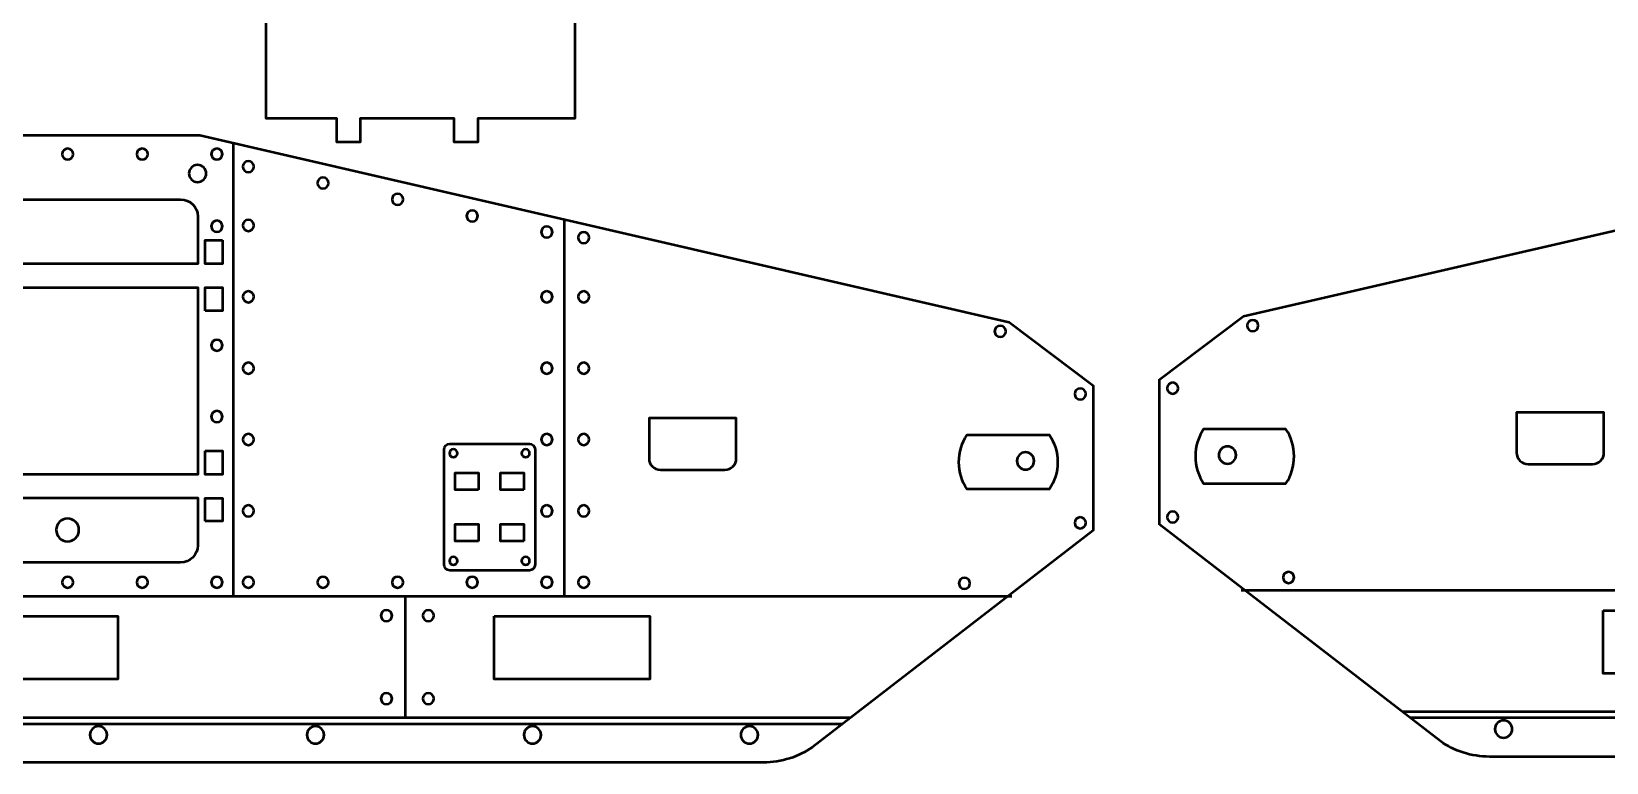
# Model space of a CAD drawing. Header units: inches. Extents: x 1117 to 1992, y -2324 to -585.
# Drawn here: x 1417.6 to 1618.5, y -1509.3 to -1416 of the extents above; entities that cross this region are included whole.
import ezdxf

# ---------------------------------------------------------------- set-up
doc = ezdxf.new("R2010")
doc.units = ezdxf.units.IN
doc.header["$MEASUREMENT"] = 0
doc.layers.add('Layer 1', color=7, linetype='Continuous')

# ---------------------------------------------------------------- blocks, each defined once
blk = doc.blocks.new('block 198')
at = {"layer": 'Layer 1', "color": 240, "lineweight": 50, "true_color": 0xec2227}
for points, knots in [([(1470.21, -1484.06), (1470.21, -1484.47), (1470.54, -1484.79), (1470.94, -1484.79), (1470.94, -1484.79), (1481.09, -1484.79), (1481.09, -1484.79), (1481.49, -1484.79), (1481.82, -1484.47), (1481.82, -1484.06), (1481.82, -1484.06), (1481.82, -1469.36), (1481.82, -1469.36), (1481.82, -1468.96), (1481.49, -1468.63), (1481.09, -1468.63), (1481.09, -1468.63), (1470.94, -1468.63), (1470.94, -1468.63), (1470.53, -1468.63), (1470.21, -1468.96), (1470.21, -1469.36), (1470.21, -1469.36), (1470.21, -1484.06), (1470.21, -1484.06)], [0, 0, 0, 0, 1, 1, 1, 2, 2, 2, 3, 3, 3, 4, 4, 4, 5, 5, 5, 6, 6, 6, 7, 7, 7, 8, 8, 8, 8]), ([(1471.4, -1469.34), (1471.69, -1469.34), (1471.91, -1469.57), (1471.91, -1469.85), (1471.91, -1470.13), (1471.69, -1470.36), (1471.4, -1470.36), (1471.12, -1470.36), (1470.89, -1470.13), (1470.89, -1469.85), (1470.89, -1469.57), (1471.12, -1469.34), (1471.4, -1469.34)], [0, 0, 0, 0, 1, 1, 1, 2, 2, 2, 3, 3, 3, 4, 4, 4, 4]), ([(1480.62, -1469.34), (1480.9, -1469.34), (1481.13, -1469.57), (1481.13, -1469.85), (1481.13, -1470.13), (1480.9, -1470.36), (1480.62, -1470.36), (1480.34, -1470.36), (1480.11, -1470.13), (1480.11, -1469.85), (1480.11, -1469.57), (1480.34, -1469.34), (1480.62, -1469.34)], [0, 0, 0, 0, 1, 1, 1, 2, 2, 2, 3, 3, 3, 4, 4, 4, 4]), ([(1471.4, -1483.07), (1471.69, -1483.07), (1471.91, -1483.29), (1471.91, -1483.58), (1471.91, -1483.86), (1471.69, -1484.09), (1471.4, -1484.09), (1471.12, -1484.09), (1470.89, -1483.86), (1470.89, -1483.58), (1470.89, -1483.29), (1471.12, -1483.07), (1471.4, -1483.07)], [0, 0, 0, 0, 1, 1, 1, 2, 2, 2, 3, 3, 3, 4, 4, 4, 4]), ([(1480.62, -1483.07), (1480.9, -1483.07), (1481.13, -1483.29), (1481.13, -1483.58), (1481.13, -1483.86), (1480.9, -1484.09), (1480.62, -1484.09), (1480.34, -1484.09), (1480.11, -1483.86), (1480.11, -1483.58), (1480.11, -1483.29), (1480.34, -1483.07), (1480.62, -1483.07)], [0, 0, 0, 0, 1, 1, 1, 2, 2, 2, 3, 3, 3, 4, 4, 4, 4])]:
    blk.add_open_spline(points, degree=3, knots=knots, dxfattribs=at)
blk = doc.blocks.new('block 197')
at = {"layer": 'Layer 1', "color": 240, "lineweight": 50, "true_color": 0xec2227}
for points in [[(1443.29, -1430.23), (1443.29, -1488.09)], [(1485.59, -1488.09), (1485.59, -1440)], [(1256.41, -1488.09), (1542.64, -1488.09)], [(1465.24, -1488.09), (1465.24, -1503.58)], [(1408.76, -1490.64), (1428.6, -1490.64), (1428.6, -1498.69), (1408.76, -1498.69), (1408.76, -1490.64)], [(1476.61, -1490.64), (1496.45, -1490.64), (1496.45, -1498.69), (1476.61, -1498.69), (1476.61, -1490.64)], [(1246.78, -1503.58), (1522.1, -1503.58)], [(1247.55, -1504.37), (1521.08, -1504.37)]]:
    blk.add_lwpolyline(points, dxfattribs=at)
at = {"layer": 'Layer 1', "color": 18, "lineweight": 50, "true_color": 0x010101}
for points in [[(1441.93, -1442.67), (1441.93, -1445.67), (1439.74, -1445.67), (1439.74, -1442.67), (1441.93, -1442.67)], [(1439.74, -1451.67), (1439.74, -1448.67), (1441.93, -1448.67), (1441.93, -1451.67), (1439.74, -1451.67)], [(1439.74, -1469.55), (1441.93, -1469.55), (1441.93, -1472.55), (1439.74, -1472.55), (1439.74, -1469.55)], [(1474.62, -1474.53), (1471.62, -1474.53), (1471.62, -1472.34), (1474.62, -1472.34), (1474.62, -1474.53)], [(1480.4, -1474.53), (1477.4, -1474.53), (1477.4, -1472.34), (1480.4, -1472.34), (1480.4, -1474.53)], [(1439.74, -1478.53), (1439.74, -1475.56), (1441.93, -1475.56), (1441.93, -1478.53), (1439.74, -1478.53)], [(1474.62, -1481.08), (1471.62, -1481.08), (1471.62, -1478.9), (1474.62, -1478.9), (1474.62, -1481.08)], [(1480.4, -1481.08), (1477.4, -1481.08), (1477.4, -1478.9), (1480.4, -1478.9), (1480.4, -1481.08)]]:
    blk.add_lwpolyline(points, dxfattribs=at)
for points, knots in [([(1290.6, -1429.26), (1290.6, -1429.26), (1256.41, -1442.58), (1256.41, -1442.58), (1256.41, -1442.58), (1256.41, -1488.09), (1256.41, -1488.09), (1256.41, -1488.09), (1250.63, -1488.07), (1250.63, -1488.07), (1250.63, -1488.07), (1242.19, -1498.99), (1242.19, -1498.99), (1242.19, -1498.99), (1247.55, -1504.35), (1247.55, -1504.35), (1247.55, -1504.35), (1255.21, -1509.31), (1255.21, -1509.31), (1255.21, -1509.31), (1510.96, -1509.31), (1510.96, -1509.31), (1513.29, -1509.31), (1515.45, -1508.58), (1517.23, -1507.34), (1517.23, -1507.34), (1553.04, -1479.7), (1553.04, -1479.7), (1553.04, -1479.7), (1553.04, -1461.19), (1553.04, -1461.19), (1553.04, -1461.19), (1542.33, -1453.12), (1542.33, -1453.12), (1542.33, -1453.12), (1439.06, -1429.26), (1439.06, -1429.26), (1439.06, -1429.26), (1290.6, -1429.26), (1290.6, -1429.26), (1290.6, -1429.26), (1290.6, -1429.26), (1290.6, -1429.26)], [0, 0, 0, 0, 1, 1, 1, 2, 2, 2, 3, 3, 3, 4, 4, 4, 5, 5, 5, 6, 6, 6, 7, 7, 7, 8, 8, 8, 9, 9, 9, 10, 10, 10, 11, 11, 11, 12, 12, 12, 13, 13, 13, 14, 14, 14, 14]), ([(1437.66, -1434.14), (1437.66, -1433.54), (1438.16, -1433.04), (1438.76, -1433.04), (1439.37, -1433.04), (1439.86, -1433.54), (1439.86, -1434.14), (1439.86, -1434.75), (1439.37, -1435.24), (1438.76, -1435.24), (1438.16, -1435.24), (1437.66, -1434.75), (1437.66, -1434.14)], [0, 0, 0, 0, 1, 1, 1, 2, 2, 2, 3, 3, 3, 4, 4, 4, 4]), ([(1413.49, -1475.55), (1413.49, -1475.55), (1413.49, -1472.54), (1413.49, -1472.54), (1413.49, -1472.54), (1438.79, -1472.54), (1438.79, -1472.54), (1438.79, -1472.54), (1438.79, -1448.67), (1438.79, -1448.67), (1438.79, -1448.67), (1413.49, -1448.67), (1413.49, -1448.67), (1413.49, -1448.67), (1413.49, -1445.67), (1413.49, -1445.67), (1413.49, -1445.67), (1438.79, -1445.67), (1438.79, -1445.67), (1438.79, -1445.67), (1438.79, -1439.62), (1438.79, -1439.62), (1438.79, -1438.41), (1437.81, -1437.44), (1436.6, -1437.44), (1436.6, -1437.44), (1407.74, -1437.44), (1407.74, -1437.44), (1406.53, -1437.44), (1405.55, -1438.41), (1405.55, -1439.62), (1405.55, -1439.62), (1405.55, -1481.6), (1405.55, -1481.6), (1405.55, -1482.8), (1406.53, -1483.78), (1407.74, -1483.78), (1407.74, -1483.78), (1436.6, -1483.78), (1436.6, -1483.78), (1437.81, -1483.78), (1438.79, -1482.8), (1438.79, -1481.6), (1438.79, -1481.6), (1438.79, -1475.55), (1438.79, -1475.55), (1438.79, -1475.55), (1413.49, -1475.55), (1413.49, -1475.55), (1413.49, -1475.55), (1413.49, -1475.55), (1413.49, -1475.55)], [0, 0, 0, 0, 1, 1, 1, 2, 2, 2, 3, 3, 3, 4, 4, 4, 5, 5, 5, 6, 6, 6, 7, 7, 7, 8, 8, 8, 9, 9, 9, 10, 10, 10, 11, 11, 11, 12, 12, 12, 13, 13, 13, 14, 14, 14, 15, 15, 15, 16, 16, 16, 17, 17, 17, 17]), ([(1507.5, -1470.51), (1507.5, -1471.31), (1506.85, -1471.96), (1506.04, -1471.96), (1506.04, -1471.96), (1497.82, -1471.96), (1497.82, -1471.96), (1497.01, -1471.96), (1496.36, -1471.31), (1496.36, -1470.51), (1496.36, -1470.51), (1496.36, -1465.37), (1496.36, -1465.37), (1496.36, -1465.37), (1507.5, -1465.37), (1507.5, -1465.37), (1507.5, -1465.37), (1507.5, -1470.51), (1507.5, -1470.51), (1507.5, -1470.51), (1507.5, -1470.51), (1507.5, -1470.51)], [0, 0, 0, 0, 1, 1, 1, 2, 2, 2, 3, 3, 3, 4, 4, 4, 5, 5, 5, 6, 6, 6, 7, 7, 7, 7]), ([(1544.4, -1471.92), (1543.79, -1471.92), (1543.3, -1471.43), (1543.3, -1470.82), (1543.3, -1470.21), (1543.79, -1469.72), (1544.4, -1469.72), (1545.01, -1469.72), (1545.5, -1470.21), (1545.5, -1470.82), (1545.5, -1471.43), (1545.01, -1471.92), (1544.4, -1471.92)], [0, 0, 0, 0, 1, 1, 1, 2, 2, 2, 3, 3, 3, 4, 4, 4, 4]), ([(1426.12, -1506.89), (1425.51, -1506.89), (1425.02, -1506.4), (1425.02, -1505.79), (1425.02, -1505.18), (1425.51, -1504.69), (1426.12, -1504.69), (1426.72, -1504.69), (1427.22, -1505.18), (1427.22, -1505.79), (1427.22, -1506.4), (1426.72, -1506.89), (1426.12, -1506.89)], [0, 0, 0, 0, 1, 1, 1, 2, 2, 2, 3, 3, 3, 4, 4, 4, 4]), ([(1453.8, -1506.89), (1453.19, -1506.89), (1452.7, -1506.4), (1452.7, -1505.79), (1452.7, -1505.18), (1453.19, -1504.69), (1453.8, -1504.69), (1454.41, -1504.69), (1454.9, -1505.18), (1454.9, -1505.79), (1454.9, -1506.4), (1454.41, -1506.89), (1453.8, -1506.89)], [0, 0, 0, 0, 1, 1, 1, 2, 2, 2, 3, 3, 3, 4, 4, 4, 4]), ([(1481.48, -1506.89), (1480.88, -1506.89), (1480.39, -1506.4), (1480.39, -1505.79), (1480.39, -1505.18), (1480.88, -1504.69), (1481.48, -1504.69), (1482.09, -1504.69), (1482.58, -1505.18), (1482.58, -1505.79), (1482.58, -1506.4), (1482.09, -1506.89), (1481.48, -1506.89)], [0, 0, 0, 0, 1, 1, 1, 2, 2, 2, 3, 3, 3, 4, 4, 4, 4]), ([(1509.17, -1506.89), (1508.56, -1506.89), (1508.07, -1506.4), (1508.07, -1505.79), (1508.07, -1505.18), (1508.56, -1504.69), (1509.17, -1504.69), (1509.78, -1504.69), (1510.27, -1505.18), (1510.27, -1505.79), (1510.27, -1506.4), (1509.78, -1506.89), (1509.17, -1506.89)], [0, 0, 0, 0, 1, 1, 1, 2, 2, 2, 3, 3, 3, 4, 4, 4, 4])]:
    blk.add_open_spline(points, degree=3, knots=knots, dxfattribs=at)
at = {"layer": 'Layer 1', "color": 240, "lineweight": 50, "true_color": 0xec2227}
for points, knots in [([(1422.18, -1430.96), (1422.57, -1430.96), (1422.89, -1431.27), (1422.89, -1431.67), (1422.89, -1432.06), (1422.57, -1432.37), (1422.18, -1432.37), (1421.79, -1432.37), (1421.47, -1432.06), (1421.47, -1431.67), (1421.47, -1431.27), (1421.79, -1430.96), (1422.18, -1430.96)], [0, 0, 0, 0, 1, 1, 1, 2, 2, 2, 3, 3, 3, 4, 4, 4, 4]), ([(1431.7, -1430.96), (1432.09, -1430.96), (1432.41, -1431.27), (1432.41, -1431.67), (1432.41, -1432.06), (1432.09, -1432.37), (1431.7, -1432.37), (1431.31, -1432.37), (1430.99, -1432.06), (1430.99, -1431.67), (1430.99, -1431.27), (1431.31, -1430.96), (1431.7, -1430.96)], [0, 0, 0, 0, 1, 1, 1, 2, 2, 2, 3, 3, 3, 4, 4, 4, 4]), ([(1441.22, -1430.96), (1441.61, -1430.96), (1441.93, -1431.27), (1441.93, -1431.67), (1441.93, -1432.06), (1441.61, -1432.37), (1441.22, -1432.37), (1440.83, -1432.37), (1440.51, -1432.06), (1440.51, -1431.67), (1440.51, -1431.27), (1440.83, -1430.96), (1441.22, -1430.96)], [0, 0, 0, 0, 1, 1, 1, 2, 2, 2, 3, 3, 3, 4, 4, 4, 4]), ([(1445.24, -1432.55), (1445.63, -1432.55), (1445.95, -1432.87), (1445.95, -1433.26), (1445.95, -1433.65), (1445.63, -1433.97), (1445.24, -1433.97), (1444.85, -1433.97), (1444.53, -1433.65), (1444.53, -1433.26), (1444.53, -1432.87), (1444.85, -1432.55), (1445.24, -1432.55)], [0, 0, 0, 0, 1, 1, 1, 2, 2, 2, 3, 3, 3, 4, 4, 4, 4]), ([(1454.76, -1434.65), (1455.15, -1434.65), (1455.47, -1434.97), (1455.47, -1435.36), (1455.47, -1435.75), (1455.15, -1436.07), (1454.76, -1436.07), (1454.37, -1436.07), (1454.05, -1435.75), (1454.05, -1435.36), (1454.05, -1434.97), (1454.37, -1434.65), (1454.76, -1434.65)], [0, 0, 0, 0, 1, 1, 1, 2, 2, 2, 3, 3, 3, 4, 4, 4, 4]), ([(1464.28, -1436.73), (1464.67, -1436.73), (1464.99, -1437.05), (1464.99, -1437.44), (1464.99, -1437.83), (1464.67, -1438.14), (1464.28, -1438.14), (1463.89, -1438.14), (1463.57, -1437.83), (1463.57, -1437.44), (1463.57, -1437.05), (1463.89, -1436.73), (1464.28, -1436.73)], [0, 0, 0, 0, 1, 1, 1, 2, 2, 2, 3, 3, 3, 4, 4, 4, 4]), ([(1441.22, -1440.16), (1441.61, -1440.16), (1441.93, -1440.48), (1441.93, -1440.87), (1441.93, -1441.26), (1441.61, -1441.58), (1441.22, -1441.58), (1440.83, -1441.58), (1440.51, -1441.26), (1440.51, -1440.87), (1440.51, -1440.48), (1440.83, -1440.16), (1441.22, -1440.16)], [0, 0, 0, 0, 1, 1, 1, 2, 2, 2, 3, 3, 3, 4, 4, 4, 4]), ([(1445.24, -1440.06), (1445.63, -1440.06), (1445.95, -1440.38), (1445.95, -1440.77), (1445.95, -1441.16), (1445.63, -1441.48), (1445.24, -1441.48), (1444.85, -1441.48), (1444.53, -1441.16), (1444.53, -1440.77), (1444.53, -1440.38), (1444.85, -1440.06), (1445.24, -1440.06)], [0, 0, 0, 0, 1, 1, 1, 2, 2, 2, 3, 3, 3, 4, 4, 4, 4]), ([(1473.8, -1438.85), (1474.19, -1438.85), (1474.5, -1439.17), (1474.5, -1439.56), (1474.5, -1439.95), (1474.19, -1440.26), (1473.8, -1440.26), (1473.41, -1440.26), (1473.09, -1439.95), (1473.09, -1439.56), (1473.09, -1439.17), (1473.41, -1438.85), (1473.8, -1438.85)], [0, 0, 0, 0, 1, 1, 1, 2, 2, 2, 3, 3, 3, 4, 4, 4, 4]), ([(1483.32, -1440.9), (1483.71, -1440.9), (1484.03, -1441.22), (1484.03, -1441.61), (1484.03, -1442), (1483.71, -1442.32), (1483.32, -1442.32), (1482.93, -1442.32), (1482.61, -1442), (1482.61, -1441.61), (1482.61, -1441.22), (1482.93, -1440.9), (1483.32, -1440.9)], [0, 0, 0, 0, 1, 1, 1, 2, 2, 2, 3, 3, 3, 4, 4, 4, 4]), ([(1488.03, -1441.61), (1488.42, -1441.61), (1488.74, -1441.93), (1488.74, -1442.32), (1488.74, -1442.71), (1488.42, -1443.03), (1488.03, -1443.03), (1487.64, -1443.03), (1487.32, -1442.71), (1487.32, -1442.32), (1487.32, -1441.93), (1487.64, -1441.61), (1488.03, -1441.61)], [0, 0, 0, 0, 1, 1, 1, 2, 2, 2, 3, 3, 3, 4, 4, 4, 4]), ([(1445.24, -1449.17), (1445.63, -1449.17), (1445.95, -1449.49), (1445.95, -1449.88), (1445.95, -1450.27), (1445.63, -1450.59), (1445.24, -1450.59), (1444.85, -1450.59), (1444.53, -1450.27), (1444.53, -1449.88), (1444.53, -1449.49), (1444.85, -1449.17), (1445.24, -1449.17)], [0, 0, 0, 0, 1, 1, 1, 2, 2, 2, 3, 3, 3, 4, 4, 4, 4]), ([(1483.32, -1449.17), (1483.71, -1449.17), (1484.03, -1449.49), (1484.03, -1449.88), (1484.03, -1450.27), (1483.71, -1450.59), (1483.32, -1450.59), (1482.93, -1450.59), (1482.61, -1450.27), (1482.61, -1449.88), (1482.61, -1449.49), (1482.93, -1449.17), (1483.32, -1449.17)], [0, 0, 0, 0, 1, 1, 1, 2, 2, 2, 3, 3, 3, 4, 4, 4, 4]), ([(1488.03, -1449.17), (1488.42, -1449.17), (1488.74, -1449.49), (1488.74, -1449.88), (1488.74, -1450.27), (1488.42, -1450.59), (1488.03, -1450.59), (1487.64, -1450.59), (1487.32, -1450.27), (1487.32, -1449.88), (1487.32, -1449.49), (1487.64, -1449.17), (1488.03, -1449.17)], [0, 0, 0, 0, 1, 1, 1, 2, 2, 2, 3, 3, 3, 4, 4, 4, 4]), ([(1541.17, -1453.58), (1541.56, -1453.58), (1541.88, -1453.9), (1541.88, -1454.29), (1541.88, -1454.68), (1541.56, -1455), (1541.17, -1455), (1540.78, -1455), (1540.46, -1454.68), (1540.46, -1454.29), (1540.46, -1453.9), (1540.78, -1453.58), (1541.17, -1453.58)], [0, 0, 0, 0, 1, 1, 1, 2, 2, 2, 3, 3, 3, 4, 4, 4, 4]), ([(1441.22, -1455.35), (1441.61, -1455.35), (1441.93, -1455.67), (1441.93, -1456.06), (1441.93, -1456.45), (1441.61, -1456.76), (1441.22, -1456.76), (1440.83, -1456.76), (1440.51, -1456.45), (1440.51, -1456.06), (1440.51, -1455.67), (1440.83, -1455.35), (1441.22, -1455.35)], [0, 0, 0, 0, 1, 1, 1, 2, 2, 2, 3, 3, 3, 4, 4, 4, 4]), ([(1445.24, -1458.28), (1445.63, -1458.28), (1445.95, -1458.59), (1445.95, -1458.99), (1445.95, -1459.38), (1445.63, -1459.69), (1445.24, -1459.69), (1444.85, -1459.69), (1444.53, -1459.38), (1444.53, -1458.99), (1444.53, -1458.59), (1444.85, -1458.28), (1445.24, -1458.28)], [0, 0, 0, 0, 1, 1, 1, 2, 2, 2, 3, 3, 3, 4, 4, 4, 4]), ([(1483.32, -1458.28), (1483.71, -1458.28), (1484.03, -1458.59), (1484.03, -1458.99), (1484.03, -1459.38), (1483.71, -1459.69), (1483.32, -1459.69), (1482.93, -1459.69), (1482.61, -1459.38), (1482.61, -1458.99), (1482.61, -1458.59), (1482.93, -1458.28), (1483.32, -1458.28)], [0, 0, 0, 0, 1, 1, 1, 2, 2, 2, 3, 3, 3, 4, 4, 4, 4]), ([(1488.03, -1458.28), (1488.42, -1458.28), (1488.74, -1458.59), (1488.74, -1458.99), (1488.74, -1459.38), (1488.42, -1459.69), (1488.03, -1459.69), (1487.64, -1459.69), (1487.32, -1459.38), (1487.32, -1458.99), (1487.32, -1458.59), (1487.64, -1458.28), (1488.03, -1458.28)], [0, 0, 0, 0, 1, 1, 1, 2, 2, 2, 3, 3, 3, 4, 4, 4, 4]), ([(1551.38, -1461.57), (1551.77, -1461.57), (1552.09, -1461.89), (1552.09, -1462.28), (1552.09, -1462.67), (1551.77, -1462.99), (1551.38, -1462.99), (1550.99, -1462.99), (1550.67, -1462.67), (1550.67, -1462.28), (1550.67, -1461.89), (1550.99, -1461.57), (1551.38, -1461.57)], [0, 0, 0, 0, 1, 1, 1, 2, 2, 2, 3, 3, 3, 4, 4, 4, 4]), ([(1441.22, -1464.45), (1441.61, -1464.45), (1441.93, -1464.77), (1441.93, -1465.16), (1441.93, -1465.55), (1441.61, -1465.87), (1441.22, -1465.87), (1440.83, -1465.87), (1440.51, -1465.55), (1440.51, -1465.16), (1440.51, -1464.77), (1440.83, -1464.45), (1441.22, -1464.45)], [0, 0, 0, 0, 1, 1, 1, 2, 2, 2, 3, 3, 3, 4, 4, 4, 4]), ([(1445.24, -1467.38), (1445.63, -1467.38), (1445.95, -1467.7), (1445.95, -1468.09), (1445.95, -1468.48), (1445.63, -1468.8), (1445.24, -1468.8), (1444.85, -1468.8), (1444.53, -1468.48), (1444.53, -1468.09), (1444.53, -1467.7), (1444.85, -1467.38), (1445.24, -1467.38)], [0, 0, 0, 0, 1, 1, 1, 2, 2, 2, 3, 3, 3, 4, 4, 4, 4]), ([(1483.32, -1467.38), (1483.71, -1467.38), (1484.03, -1467.7), (1484.03, -1468.09), (1484.03, -1468.48), (1483.71, -1468.8), (1483.32, -1468.8), (1482.93, -1468.8), (1482.61, -1468.48), (1482.61, -1468.09), (1482.61, -1467.7), (1482.93, -1467.38), (1483.32, -1467.38)], [0, 0, 0, 0, 1, 1, 1, 2, 2, 2, 3, 3, 3, 4, 4, 4, 4]), ([(1488.03, -1467.38), (1488.42, -1467.38), (1488.74, -1467.7), (1488.74, -1468.09), (1488.74, -1468.48), (1488.42, -1468.8), (1488.03, -1468.8), (1487.64, -1468.8), (1487.32, -1468.48), (1487.32, -1468.09), (1487.32, -1467.7), (1487.64, -1467.38), (1488.03, -1467.38)], [0, 0, 0, 0, 1, 1, 1, 2, 2, 2, 3, 3, 3, 4, 4, 4, 4]), ([(1535.9, -1470.97), (1535.9, -1472.26), (1536.28, -1473.45), (1536.94, -1474.44), (1536.94, -1474.44), (1547.45, -1474.44), (1547.45, -1474.44), (1548.11, -1473.45), (1548.49, -1472.26), (1548.49, -1470.97), (1548.49, -1469.69), (1548.11, -1468.5), (1547.45, -1467.5), (1547.45, -1467.5), (1536.94, -1467.5), (1536.94, -1467.5), (1536.28, -1468.5), (1535.9, -1469.69), (1535.9, -1470.97)], [0, 0, 0, 0, 1, 1, 1, 2, 2, 2, 3, 3, 3, 4, 4, 4, 5, 5, 5, 6, 6, 6, 6]), ([(1445.24, -1476.49), (1445.63, -1476.49), (1445.95, -1476.81), (1445.95, -1477.2), (1445.95, -1477.59), (1445.63, -1477.91), (1445.24, -1477.91), (1444.85, -1477.91), (1444.53, -1477.59), (1444.53, -1477.2), (1444.53, -1476.81), (1444.85, -1476.49), (1445.24, -1476.49)], [0, 0, 0, 0, 1, 1, 1, 2, 2, 2, 3, 3, 3, 4, 4, 4, 4]), ([(1483.32, -1476.49), (1483.71, -1476.49), (1484.03, -1476.81), (1484.03, -1477.2), (1484.03, -1477.59), (1483.71, -1477.91), (1483.32, -1477.91), (1482.93, -1477.91), (1482.61, -1477.59), (1482.61, -1477.2), (1482.61, -1476.81), (1482.93, -1476.49), (1483.32, -1476.49)], [0, 0, 0, 0, 1, 1, 1, 2, 2, 2, 3, 3, 3, 4, 4, 4, 4]), ([(1488.03, -1476.49), (1488.42, -1476.49), (1488.74, -1476.81), (1488.74, -1477.2), (1488.74, -1477.59), (1488.42, -1477.91), (1488.03, -1477.91), (1487.64, -1477.91), (1487.32, -1477.59), (1487.32, -1477.2), (1487.32, -1476.81), (1487.64, -1476.49), (1488.03, -1476.49)], [0, 0, 0, 0, 1, 1, 1, 2, 2, 2, 3, 3, 3, 4, 4, 4, 4]), ([(1422.17, -1478.18), (1422.97, -1478.18), (1423.63, -1478.83), (1423.63, -1479.63), (1423.63, -1480.44), (1422.97, -1481.09), (1422.17, -1481.09), (1421.37, -1481.09), (1420.71, -1480.44), (1420.71, -1479.63), (1420.71, -1478.83), (1421.37, -1478.18), (1422.17, -1478.18)], [0, 0, 0, 0, 1, 1, 1, 2, 2, 2, 3, 3, 3, 4, 4, 4, 4]), ([(1551.38, -1478.02), (1551.77, -1478.02), (1552.09, -1478.34), (1552.09, -1478.73), (1552.09, -1479.12), (1551.77, -1479.44), (1551.38, -1479.44), (1550.99, -1479.44), (1550.67, -1479.12), (1550.67, -1478.73), (1550.67, -1478.34), (1550.99, -1478.02), (1551.38, -1478.02)], [0, 0, 0, 0, 1, 1, 1, 2, 2, 2, 3, 3, 3, 4, 4, 4, 4]), ([(1422.18, -1485.6), (1422.57, -1485.6), (1422.89, -1485.91), (1422.89, -1486.31), (1422.89, -1486.7), (1422.57, -1487.01), (1422.18, -1487.01), (1421.79, -1487.01), (1421.47, -1486.7), (1421.47, -1486.31), (1421.47, -1485.91), (1421.79, -1485.6), (1422.18, -1485.6)], [0, 0, 0, 0, 1, 1, 1, 2, 2, 2, 3, 3, 3, 4, 4, 4, 4]), ([(1431.7, -1485.6), (1432.09, -1485.6), (1432.41, -1485.91), (1432.41, -1486.31), (1432.41, -1486.7), (1432.09, -1487.01), (1431.7, -1487.01), (1431.31, -1487.01), (1430.99, -1486.7), (1430.99, -1486.31), (1430.99, -1485.91), (1431.31, -1485.6), (1431.7, -1485.6)], [0, 0, 0, 0, 1, 1, 1, 2, 2, 2, 3, 3, 3, 4, 4, 4, 4]), ([(1441.22, -1485.6), (1441.61, -1485.6), (1441.93, -1485.91), (1441.93, -1486.31), (1441.93, -1486.7), (1441.61, -1487.01), (1441.22, -1487.01), (1440.83, -1487.01), (1440.51, -1486.7), (1440.51, -1486.31), (1440.51, -1485.91), (1440.83, -1485.6), (1441.22, -1485.6)], [0, 0, 0, 0, 1, 1, 1, 2, 2, 2, 3, 3, 3, 4, 4, 4, 4]), ([(1445.24, -1485.6), (1445.63, -1485.6), (1445.95, -1485.91), (1445.95, -1486.31), (1445.95, -1486.7), (1445.63, -1487.01), (1445.24, -1487.01), (1444.85, -1487.01), (1444.53, -1486.7), (1444.53, -1486.31), (1444.53, -1485.91), (1444.85, -1485.6), (1445.24, -1485.6)], [0, 0, 0, 0, 1, 1, 1, 2, 2, 2, 3, 3, 3, 4, 4, 4, 4]), ([(1454.76, -1485.6), (1455.15, -1485.6), (1455.47, -1485.91), (1455.47, -1486.31), (1455.47, -1486.7), (1455.15, -1487.01), (1454.76, -1487.01), (1454.37, -1487.01), (1454.05, -1486.7), (1454.05, -1486.31), (1454.05, -1485.91), (1454.37, -1485.6), (1454.76, -1485.6)], [0, 0, 0, 0, 1, 1, 1, 2, 2, 2, 3, 3, 3, 4, 4, 4, 4]), ([(1464.28, -1485.6), (1464.67, -1485.6), (1464.99, -1485.91), (1464.99, -1486.31), (1464.99, -1486.7), (1464.67, -1487.01), (1464.28, -1487.01), (1463.89, -1487.01), (1463.57, -1486.7), (1463.57, -1486.31), (1463.57, -1485.91), (1463.89, -1485.6), (1464.28, -1485.6)], [0, 0, 0, 0, 1, 1, 1, 2, 2, 2, 3, 3, 3, 4, 4, 4, 4]), ([(1473.8, -1485.6), (1474.19, -1485.6), (1474.5, -1485.91), (1474.5, -1486.31), (1474.5, -1486.7), (1474.19, -1487.01), (1473.8, -1487.01), (1473.41, -1487.01), (1473.09, -1486.7), (1473.09, -1486.31), (1473.09, -1485.91), (1473.41, -1485.6), (1473.8, -1485.6)], [0, 0, 0, 0, 1, 1, 1, 2, 2, 2, 3, 3, 3, 4, 4, 4, 4]), ([(1483.32, -1485.6), (1483.71, -1485.6), (1484.03, -1485.91), (1484.03, -1486.31), (1484.03, -1486.7), (1483.71, -1487.01), (1483.32, -1487.01), (1482.93, -1487.01), (1482.61, -1486.7), (1482.61, -1486.31), (1482.61, -1485.91), (1482.93, -1485.6), (1483.32, -1485.6)], [0, 0, 0, 0, 1, 1, 1, 2, 2, 2, 3, 3, 3, 4, 4, 4, 4]), ([(1488.03, -1485.6), (1488.42, -1485.6), (1488.74, -1485.91), (1488.74, -1486.31), (1488.74, -1486.7), (1488.42, -1487.01), (1488.03, -1487.01), (1487.64, -1487.01), (1487.32, -1486.7), (1487.32, -1486.31), (1487.32, -1485.91), (1487.64, -1485.6), (1488.03, -1485.6)], [0, 0, 0, 0, 1, 1, 1, 2, 2, 2, 3, 3, 3, 4, 4, 4, 4]), ([(1536.6, -1485.73), (1536.99, -1485.73), (1537.31, -1486.05), (1537.31, -1486.44), (1537.31, -1486.83), (1536.99, -1487.15), (1536.6, -1487.15), (1536.21, -1487.15), (1535.9, -1486.83), (1535.9, -1486.44), (1535.9, -1486.05), (1536.21, -1485.73), (1536.6, -1485.73)], [0, 0, 0, 0, 1, 1, 1, 2, 2, 2, 3, 3, 3, 4, 4, 4, 4]), ([(1462.86, -1489.86), (1463.25, -1489.86), (1463.57, -1490.18), (1463.57, -1490.57), (1463.57, -1490.96), (1463.25, -1491.28), (1462.86, -1491.28), (1462.47, -1491.28), (1462.15, -1490.96), (1462.15, -1490.57), (1462.15, -1490.18), (1462.47, -1489.86), (1462.86, -1489.86)], [0, 0, 0, 0, 1, 1, 1, 2, 2, 2, 3, 3, 3, 4, 4, 4, 4]), ([(1468.2, -1489.86), (1468.59, -1489.86), (1468.91, -1490.18), (1468.91, -1490.57), (1468.91, -1490.96), (1468.59, -1491.28), (1468.2, -1491.28), (1467.81, -1491.28), (1467.49, -1490.96), (1467.49, -1490.57), (1467.49, -1490.18), (1467.81, -1489.86), (1468.2, -1489.86)], [0, 0, 0, 0, 1, 1, 1, 2, 2, 2, 3, 3, 3, 4, 4, 4, 4]), ([(1462.86, -1500.45), (1463.25, -1500.45), (1463.57, -1500.77), (1463.57, -1501.16), (1463.57, -1501.55), (1463.25, -1501.87), (1462.86, -1501.87), (1462.47, -1501.87), (1462.15, -1501.55), (1462.15, -1501.16), (1462.15, -1500.77), (1462.47, -1500.45), (1462.86, -1500.45)], [0, 0, 0, 0, 1, 1, 1, 2, 2, 2, 3, 3, 3, 4, 4, 4, 4]), ([(1468.2, -1500.45), (1468.59, -1500.45), (1468.91, -1500.77), (1468.91, -1501.16), (1468.91, -1501.55), (1468.59, -1501.87), (1468.2, -1501.87), (1467.81, -1501.87), (1467.49, -1501.55), (1467.49, -1501.16), (1467.49, -1500.77), (1467.81, -1500.45), (1468.2, -1500.45)], [0, 0, 0, 0, 1, 1, 1, 2, 2, 2, 3, 3, 3, 4, 4, 4, 4])]:
    blk.add_open_spline(points, degree=3, knots=knots, dxfattribs=at)
at = {"layer": 'Layer 1'}
blk.add_blockref('block 198', (0, 0), dxfattribs=at)
blk = doc.blocks.new('block 201')
at = {"layer": 'Layer 1', "color": 240, "lineweight": 50, "true_color": 0xec2227}
for points in [[(1858.15, -1487.35), (1571.92, -1487.35)], [(1618.11, -1489.9), (1637.95, -1489.9), (1637.95, -1497.95), (1618.11, -1497.95), (1618.11, -1489.9)], [(1867.78, -1502.84), (1592.46, -1502.84)], [(1867.01, -1503.63), (1593.48, -1503.63)]]:
    blk.add_lwpolyline(points, dxfattribs=at)
at = {"layer": 'Layer 1', "color": 18, "lineweight": 50, "true_color": 0x010101}
for points, knots in [([(1675.5, -1428.52), (1675.5, -1428.52), (1572.22, -1452.37), (1572.22, -1452.37), (1572.22, -1452.37), (1561.51, -1460.45), (1561.51, -1460.45), (1561.51, -1460.45), (1561.51, -1478.95), (1561.51, -1478.95), (1561.51, -1478.95), (1597.33, -1506.6), (1597.33, -1506.6), (1599.1, -1507.84), (1601.27, -1508.57), (1603.6, -1508.57), (1603.6, -1508.57), (1859.35, -1508.57), (1859.35, -1508.57), (1859.35, -1508.57), (1867.01, -1503.6), (1867.01, -1503.6), (1867.01, -1503.6), (1872.37, -1498.25), (1872.37, -1498.25), (1872.37, -1498.25), (1863.93, -1487.33), (1863.93, -1487.33), (1863.93, -1487.33), (1858.15, -1487.35), (1858.15, -1487.35), (1858.15, -1487.35), (1858.15, -1441.84), (1858.15, -1441.84), (1858.15, -1441.84), (1823.96, -1428.51), (1823.96, -1428.51), (1823.96, -1428.51), (1675.5, -1428.52), (1675.5, -1428.52), (1675.5, -1428.52), (1675.5, -1428.52), (1675.5, -1428.52)], [0, 0, 0, 0, 1, 1, 1, 2, 2, 2, 3, 3, 3, 4, 4, 4, 5, 5, 5, 6, 6, 6, 7, 7, 7, 8, 8, 8, 9, 9, 9, 10, 10, 10, 11, 11, 11, 12, 12, 12, 13, 13, 13, 14, 14, 14, 14]), ([(1618.2, -1469.76), (1618.2, -1470.57), (1617.55, -1471.22), (1616.74, -1471.22), (1616.74, -1471.22), (1608.52, -1471.22), (1608.52, -1471.22), (1607.71, -1471.22), (1607.06, -1470.57), (1607.06, -1469.76), (1607.06, -1469.76), (1607.06, -1464.63), (1607.06, -1464.63), (1607.06, -1464.63), (1618.2, -1464.63), (1618.2, -1464.63), (1618.2, -1464.63), (1618.2, -1469.76), (1618.2, -1469.76), (1618.2, -1469.76), (1618.2, -1469.76), (1618.2, -1469.76)], [0, 0, 0, 0, 1, 1, 1, 2, 2, 2, 3, 3, 3, 4, 4, 4, 5, 5, 5, 6, 6, 6, 7, 7, 7, 7]), ([(1570.16, -1471.18), (1569.55, -1471.18), (1569.06, -1470.69), (1569.06, -1470.08), (1569.06, -1469.47), (1569.55, -1468.98), (1570.16, -1468.98), (1570.77, -1468.98), (1571.26, -1469.47), (1571.26, -1470.08), (1571.26, -1470.69), (1570.77, -1471.18), (1570.16, -1471.18)], [0, 0, 0, 0, 1, 1, 1, 2, 2, 2, 3, 3, 3, 4, 4, 4, 4]), ([(1605.39, -1506.15), (1604.78, -1506.15), (1604.29, -1505.66), (1604.29, -1505.05), (1604.29, -1504.44), (1604.78, -1503.95), (1605.39, -1503.95), (1606, -1503.95), (1606.49, -1504.44), (1606.49, -1505.05), (1606.49, -1505.66), (1606, -1506.15), (1605.39, -1506.15)], [0, 0, 0, 0, 1, 1, 1, 2, 2, 2, 3, 3, 3, 4, 4, 4, 4])]:
    blk.add_open_spline(points, degree=3, knots=knots, dxfattribs=at)
at = {"layer": 'Layer 1', "color": 240, "lineweight": 50, "true_color": 0xec2227}
for points, knots in [([(1573.39, -1452.84), (1573.78, -1452.84), (1574.1, -1453.16), (1574.1, -1453.55), (1574.1, -1453.94), (1573.78, -1454.26), (1573.39, -1454.26), (1573, -1454.26), (1572.68, -1453.94), (1572.68, -1453.55), (1572.68, -1453.16), (1573, -1452.84), (1573.39, -1452.84)], [0, 0, 0, 0, 1, 1, 1, 2, 2, 2, 3, 3, 3, 4, 4, 4, 4]), ([(1563.18, -1460.83), (1563.57, -1460.83), (1563.89, -1461.15), (1563.89, -1461.54), (1563.89, -1461.93), (1563.57, -1462.25), (1563.18, -1462.25), (1562.79, -1462.25), (1562.47, -1461.93), (1562.47, -1461.54), (1562.47, -1461.15), (1562.79, -1460.83), (1563.18, -1460.83)], [0, 0, 0, 0, 1, 1, 1, 2, 2, 2, 3, 3, 3, 4, 4, 4, 4]), ([(1578.66, -1470.23), (1578.66, -1471.51), (1578.28, -1472.71), (1577.62, -1473.7), (1577.62, -1473.7), (1567.11, -1473.7), (1567.11, -1473.7), (1566.46, -1472.71), (1566.07, -1471.51), (1566.07, -1470.23), (1566.07, -1468.95), (1566.45, -1467.76), (1567.11, -1466.76), (1567.11, -1466.76), (1577.62, -1466.76), (1577.62, -1466.76), (1578.28, -1467.76), (1578.66, -1468.95), (1578.66, -1470.23)], [0, 0, 0, 0, 1, 1, 1, 2, 2, 2, 3, 3, 3, 4, 4, 4, 5, 5, 5, 6, 6, 6, 6]), ([(1563.18, -1477.28), (1563.57, -1477.28), (1563.89, -1477.6), (1563.89, -1477.99), (1563.89, -1478.38), (1563.57, -1478.7), (1563.18, -1478.7), (1562.79, -1478.7), (1562.47, -1478.38), (1562.47, -1477.99), (1562.47, -1477.6), (1562.79, -1477.28), (1563.18, -1477.28)], [0, 0, 0, 0, 1, 1, 1, 2, 2, 2, 3, 3, 3, 4, 4, 4, 4]), ([(1577.96, -1484.99), (1578.35, -1484.99), (1578.66, -1485.31), (1578.66, -1485.7), (1578.66, -1486.09), (1578.35, -1486.41), (1577.96, -1486.41), (1577.56, -1486.41), (1577.25, -1486.09), (1577.25, -1485.7), (1577.25, -1485.31), (1577.56, -1484.99), (1577.96, -1484.99)], [0, 0, 0, 0, 1, 1, 1, 2, 2, 2, 3, 3, 3, 4, 4, 4, 4])]:
    blk.add_open_spline(points, degree=3, knots=knots, dxfattribs=at)

msp = doc.modelspace()

# ---------------------------------------------------------------- linework, layer by layer
at = {"layer": 'Layer 1', "color": 18, "lineweight": 50, "true_color": 0x010101}
msp.add_lwpolyline([(1447.51, -1399.14), (1486.89, -1399.14), (1486.89, -1427.14), (1474.51, -1427.14), (1474.51, -1430.14), (1471.51, -1430.14), (1471.51, -1427.14), (1459.51, -1427.14), (1459.51, -1430.14), (1456.51, -1430.14), (1456.51, -1427.14), (1447.51, -1427.14), (1447.51, -1399.14)], dxfattribs=at)

# ---------------------------------------------------------------- block references
at = {"layer": 'Layer 1'}
for name in ['block 201', 'block 197']:
    msp.add_blockref(name, (0, 0), dxfattribs=at)

doc.saveas('drawing.dxf')
